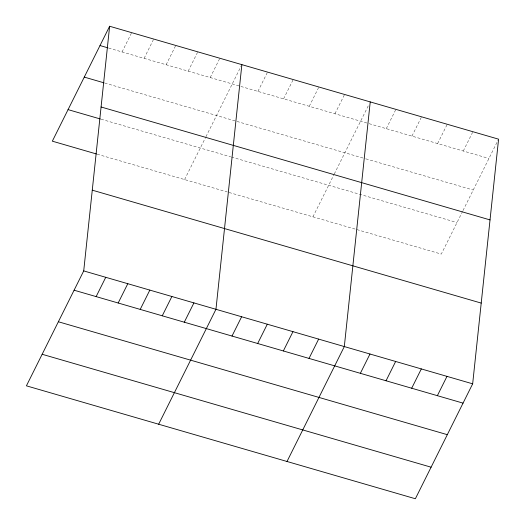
<?xml version="1.0" encoding="UTF-8"?>
<svg xmlns="http://www.w3.org/2000/svg" width="525" height="525" viewBox="0 0 525 525"><rect width="100%" height="100%" fill="white"/><g stroke="black" fill="none" stroke-linecap="round" stroke-linejoin="round"><path stroke-width="0.39" stroke-dasharray="2.62 1.97" d="M122.049 51.949L131.677 32.648M144.093 58.347L153.713 39.047M166.13 64.746L175.757 45.445M188.173 71.144L197.794 51.844M210.21 77.543L219.837 58.242M184.577 179.563L205.597 137.406M205.951 136.703L241.52 65.356M257.926 91.396L267.547 72.096M283.592 98.844L293.219 79.551M309.264 106.299L318.885 86.999M334.937 113.754L344.558 94.454M312.926 216.832L333.946 174.674M334.3 173.965L368.799 104.764M386.275 128.658L395.896 109.357M411.948 136.113L421.568 116.812M437.62 143.561L447.241 124.268M463.286 151.016L472.907 131.716M462.656 211.227L441.282 254.093L228.139 192.216M463.004 210.525L498.225 139.886M108.668 48.064L368.386 123.467M369.16 123.69L488.959 158.471M104.744 83.048L365.098 158.635M365.879 158.858L473.228 190.024M101.128 119.214L230.646 156.817M231.427 157.041L457.012 222.541M97.204 154.199L227.358 191.986"/><path stroke-width="0.79" d="M83.718 270.907L109.633 26.25L498.579 139.171L472.664 383.827L415.367 498.75L26.421 385.829L83.718 270.907L472.664 383.827M241.874 64.641L215.959 309.297L158.662 424.22M370.23 101.909L344.315 346.566L287.011 461.488M109.633 26.25L52.336 141.173L96.416 153.969M96.134 296.605L105.761 277.305M118.178 303.004L127.798 283.703M140.214 309.402L149.842 290.102M162.258 315.801L171.878 296.5M184.295 322.199L193.922 302.899M232.011 336.053L241.631 316.752M257.677 343.501L267.304 324.207M283.349 350.956L292.97 331.656M309.022 358.411L318.642 339.111M360.36 373.314L369.981 354.014M386.033 380.769L395.653 361.469M411.705 388.218L421.326 368.924M437.371 395.673L446.992 376.373M100.013 45.55L107.881 47.834M84.276 77.103L103.957 82.819M101.082 106.988L490.028 219.909M68.066 109.62L100.341 118.985M92.269 190.168L481.215 303.089M74.097 290.207L463.043 403.128M58.36 321.759L447.313 434.68M42.151 354.27L431.097 467.191"/></g></svg>
